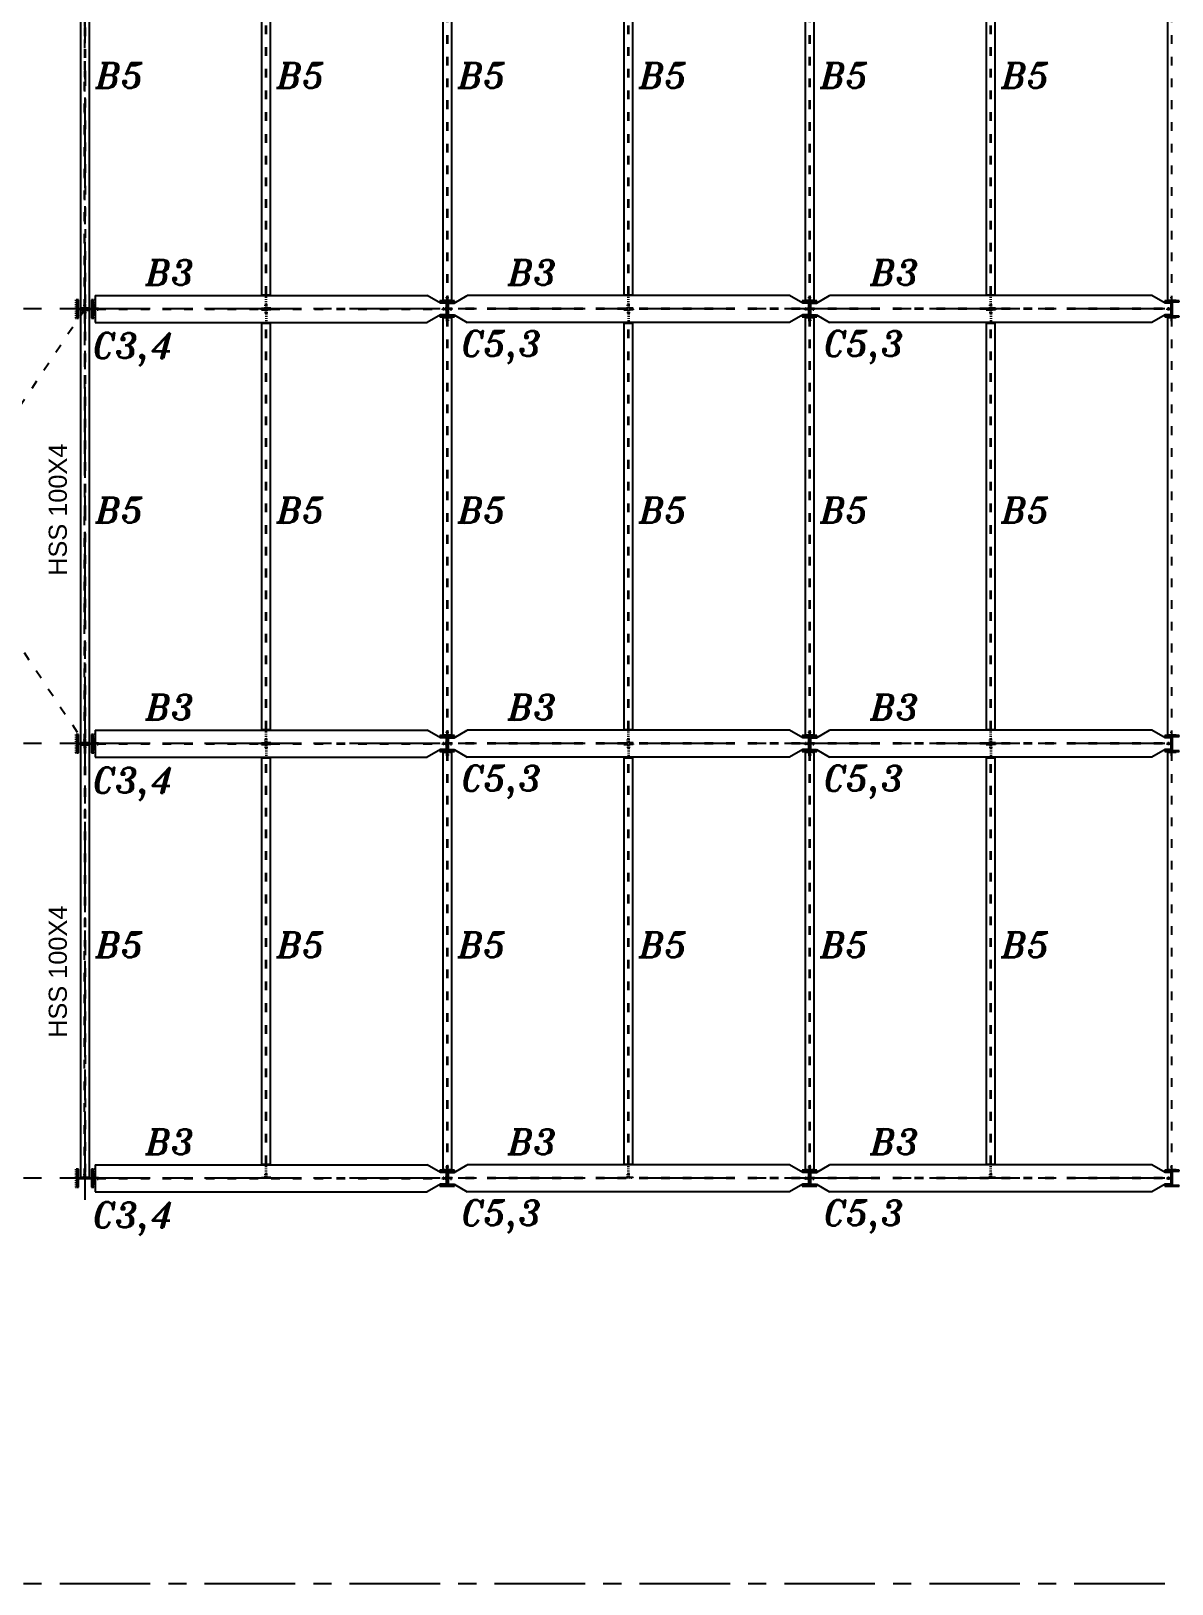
# Model space of a CAD drawing. Header units: inches. Extents: x -15 to 1885144, y -42615 to 866270.
# Drawn here: x 1699292 to 1715034, y 785697 to 807133 of the extents above; entities that cross this region are included whole.
import ezdxf

# ---------------------------------------------------------------- set-up
doc = ezdxf.new("R2010")
doc.units = ezdxf.units.IN
doc.header["$LTSCALE"] = 100
doc.header["$MEASUREMENT"] = 0
for name, pattern in [('CENTER', [2, 1.25, -0.25, 0.25, -0.25]), ('dash line', [30, 12, -18]), ('PHANTOM2', [1.25, 0.625, -0.125, 0.125, -0.125, 0.125, -0.125])]:
    doc.linetypes.add(name, pattern=pattern)
for name, color, linetype in [('axis', 8, 'PHANTOM2'), ('bracing', 6, 'Continuous'), ('columns', 2, 'Continuous'), ('layout', 7, 'Continuous'), ('text', 3, 'Continuous')]:
    doc.layers.add(name, color=color, linetype=linetype)
doc.styles.get("Standard").update_dxf_attribs({"font": 'arial.ttf'})
doc.styles.add('TEXT-3', font='ITALICT.shx', dxfattribs={"height": 350})

# ---------------------------------------------------------------- blocks, each defined once
blk = doc.blocks.new('*U974')
at = {"layer": 'columns', "ltscale": 0.01}
for p, q in [((-7400, 110), (-7600, 110)), ((-7600, 110), (-7600, 100)), ((-7600, 100), (-7400, 100)), ((-7505, 100), (-7505, -100)), ((-7505, 5), (-7495, 5)), ((-7495, 100), (-7495, -100)), ((-7400, 100), (-7400, 110)), ((-2400, 110), (-2600, 110)), ((-2600, 110), (-2600, 100)), ((-2600, 100), (-2400, 100)), ((-2505, 100), (-2505, -100)), ((-2505, 5), (-2495, 5)), ((-2495, 100), (-2495, -100)), ((-2400, 100), (-2400, 110)), ((2600, 110), (2400, 110)), ((2400, 110), (2400, 100)), ((2400, 100), (2600, 100)), ((2495, 100), (2495, -100)), ((2495, 5), (2505, 5)), ((2505, 100), (2505, -100)), ((2600, 100), (2600, 110)), ((7600, 110), (7400, 110)), ((7400, 110), (7400, 100)), ((7400, 100), (7600, 100)), ((7495, 100), (7495, -100)), ((7495, 5), (7505, 5)), ((7505, 100), (7505, -100)), ((7600, 100), (7600, 110)), ((-7400, -100), (-7600, -100)), ((-7600, -100), (-7600, -110)), ((-7600, -110), (-7400, -110)), ((-7400, -110), (-7400, -100)), ((-2400, -100), (-2600, -100)), ((-2600, -100), (-2600, -110)), ((-2600, -110), (-2400, -110)), ((-2400, -110), (-2400, -100)), ((2600, -100), (2400, -100)), ((2400, -100), (2400, -110)), ((2400, -110), (2600, -110)), ((2600, -110), (2600, -100)), ((7600, -100), (7400, -100)), ((7400, -100), (7400, -110)), ((7400, -110), (7600, -110)), ((7600, -110), (7600, -100))]:
    blk.add_line(p, q, dxfattribs=at)
blk = doc.blocks.new('*U975')
at = {"layer": 'columns', "color": 0, "linetype": 'ByBlock', "lineweight": -2, "transparency": 16777216}
for p in [(0, -48000), (0, -54000), (0, -60000)]:
    blk.add_blockref('*U974', p, dxfattribs=at)
blk = doc.blocks.new('*U976')
at = {"layer": 'layout'}
for p, q in [((-12505, 2995), (-12565, 2995)), ((-12565, 2989), (-12511, 2989)), ((-12511, 2989), (-12511, 2985)), ((-12495, 2995), (-12435, 2995)), ((-12435, 2989), (-12489, 2989)), ((-12489, 2989), (-12489, 2985)), ((-12435, 2995), (-12435, 2989)), ((-7505, 2890), (-7565, 2890)), ((-7565, 2884), (-7511, 2884)), ((-7511, 2884), (-7511, 2880)), ((-7505, 2830), (-7505, 2880)), ((-7495, 2830), (-7495, 2890)), ((-7495, 2890), (-7435, 2890)), ((-7435, 2884), (-7489, 2884)), ((-7489, 2884), (-7489, 2880)), ((-7435, 2890), (-7435, 2884)), ((-2505, 2890), (-2565, 2890)), ((-2565, 2884), (-2511, 2884)), ((-2511, 2884), (-2511, 2880)), ((-2505, 2830), (-2505, 2880)), ((-2495, 2830), (-2495, 2890)), ((-2495, 2890), (-2435, 2890)), ((-2435, 2884), (-2489, 2884)), ((-2489, 2884), (-2489, 2880)), ((-2435, 2890), (-2435, 2884)), ((2495, 2890), (2435, 2890)), ((2435, 2884), (2489, 2884)), ((2489, 2884), (2489, 2880)), ((2495, 2830), (2495, 2880)), ((-12565, -2989), (-12511, -2989)), ((-12505, -2995), (-12565, -2995)), ((-12511, -2989), (-12511, -2985)), ((-12495, -2995), (-12435, -2995)), ((-12489, -2989), (-12489, -2985)), ((-12435, -2989), (-12489, -2989)), ((-12435, -2995), (-12435, -2989)), ((-7565, -2884), (-7511, -2884)), ((-7505, -2890), (-7565, -2890)), ((-7511, -2884), (-7511, -2880)), ((-7505, -2830), (-7505, -2880)), ((-7495, -2830), (-7495, -2890)), ((-7495, -2890), (-7435, -2890)), ((-7489, -2884), (-7489, -2880)), ((-7435, -2884), (-7489, -2884)), ((-7435, -2890), (-7435, -2884)), ((-2565, -2884), (-2511, -2884)), ((-2505, -2890), (-2565, -2890)), ((-2511, -2884), (-2511, -2880)), ((-2505, -2830), (-2505, -2880)), ((-2495, -2830), (-2495, -2890)), ((-2495, -2890), (-2435, -2890)), ((-2489, -2884), (-2489, -2880)), ((-2435, -2884), (-2489, -2884)), ((-2435, -2890), (-2435, -2884)), ((2435, -2884), (2489, -2884)), ((2495, -2890), (2435, -2890)), ((2489, -2884), (2489, -2880)), ((2495, -2830), (2495, -2880))]:
    blk.add_line(p, q, dxfattribs=at)
at = {"layer": 'layout', "ltscale": 0.01}
for p, q in [((-12565, 2989), (-12565, 2995)), ((-12560, 2985), (-12440, 2985)), ((-12560, 2985), (-12560, 200)), ((-12505, 2995), (-12505, 2985)), ((-12495, 2995), (-12495, 2985)), ((-12440, 2985), (-12440, 200)), ((-10065, 2989), (-10011, 2989)), ((-10060, 2805), (-9940, 2805)), ((-10060, -2805), (-10060, 2805)), ((-9935, 2989), (-9989, 2989)), ((-9940, -2805), (-9940, 2805)), ((-7565, 2884), (-7565, 2890)), ((-7560, 2880), (-7440, 2880)), ((-7560, 2880), (-7560, -2880)), ((-7505, 2890), (-7505, 2880)), ((-7440, 2880), (-7440, -2880)), ((-5065, 2989), (-5011, 2989)), ((-5060, 2805), (-4940, 2805)), ((-5060, -2805), (-5060, 2805)), ((-4935, 2989), (-4989, 2989)), ((-4940, -2805), (-4940, 2805)), ((-2565, 2884), (-2565, 2890)), ((-2560, 2880), (-2440, 2880)), ((-2560, 2880), (-2560, -2880)), ((-2505, 2890), (-2505, 2880)), ((-2440, 2880), (-2440, -2880)), ((-65, 2989), (-11, 2989)), ((-60, 2805), (60, 2805)), ((-60, -2805), (-60, 2805)), ((65, 2989), (11, 2989)), ((60, -2805), (60, 2805)), ((2435, 2884), (2435, 2890)), ((2440, 2880), (2560, 2880)), ((2440, 2880), (2440, -2880)), ((2495, 2890), (2495, 2880)), ((-12560, 200), (-12560, -2985)), ((-12440, 200), (-12440, -2985)), ((-12565, -2989), (-12565, -2995)), ((-12560, -2985), (-12440, -2985)), ((-12505, -2995), (-12505, -2985)), ((-12495, -2995), (-12495, -2985)), ((-10065, -2989), (-10011, -2989)), ((-10060, -2805), (-9940, -2805)), ((-9935, -2989), (-9989, -2989)), ((-7565, -2884), (-7565, -2890)), ((-7560, -2880), (-7440, -2880)), ((-7505, -2890), (-7505, -2880)), ((-5065, -2989), (-5011, -2989)), ((-5060, -2805), (-4940, -2805)), ((-4935, -2989), (-4989, -2989)), ((-2565, -2884), (-2565, -2890)), ((-2560, -2880), (-2440, -2880)), ((-2505, -2890), (-2505, -2880)), ((-65, -2989), (-11, -2989)), ((-60, -2805), (60, -2805)), ((65, -2989), (11, -2989)), ((2435, -2884), (2435, -2890)), ((2440, -2880), (2560, -2880)), ((2495, -2890), (2495, -2880))]:
    blk.add_line(p, q, dxfattribs=at)
at = {"layer": 'layout', "linetype": 'dash line'}
for p, q in [((-12546, 2995), (-12546, 2989)), ((-12530, 2995), (-12530, 2989)), ((-12470, 2995), (-12470, 2989)), ((-12454, 2995), (-12454, 2989)), ((-7546, 2890), (-7546, 2884)), ((-7530, 2890), (-7530, 2884)), ((-7470, 2890), (-7470, 2884)), ((-7454, 2890), (-7454, 2884)), ((-2546, 2890), (-2546, 2884)), ((-2530, 2890), (-2530, 2884)), ((-2470, 2890), (-2470, 2884)), ((-2454, 2890), (-2454, 2884)), ((2454, 2890), (2454, 2884)), ((2470, 2890), (2470, 2884)), ((-12546, -2995), (-12546, -2989)), ((-12530, -2995), (-12530, -2989)), ((-12470, -2995), (-12470, -2989)), ((-12454, -2995), (-12454, -2989)), ((-7546, -2890), (-7546, -2884)), ((-7530, -2890), (-7530, -2884)), ((-7470, -2890), (-7470, -2884)), ((-7454, -2890), (-7454, -2884)), ((-2546, -2890), (-2546, -2884)), ((-2530, -2890), (-2530, -2884)), ((-2470, -2890), (-2470, -2884)), ((-2454, -2890), (-2454, -2884)), ((2454, -2890), (2454, -2884)), ((2470, -2890), (2470, -2884))]:
    blk.add_line(p, q, dxfattribs=at)
at = {"layer": 'layout', "linetype": 'dash line', "ltscale": 0.1}
for p, q in [((-12505, 2985), (-12505, 200)), ((-12495, 2985), (-12495, 200)), ((-10005, -2805), (-10005, 2805)), ((-9995, -2805), (-9995, 2805)), ((-7505, 2880), (-7505, -2830)), ((-7495, 2880), (-7495, -2830)), ((-5005, -2805), (-5005, 2805)), ((-4995, -2805), (-4995, 2805)), ((-2505, 2880), (-2505, -2830)), ((-2495, 2880), (-2495, -2830)), ((-5, -2805), (-5, 2805)), ((5, -2805), (5, 2805)), ((2495, 2880), (2495, -2830)), ((-12505, -2985), (-12505, 200)), ((-12495, 200), (-12495, -2985))]:
    blk.add_line(p, q, dxfattribs=at)
at = {"layer": 'layout', "linetype": 'dash line', "ltscale": 0.01}
for p, q in [((-10005, 2995), (-10065, 2995)), ((-10065, 2989), (-10065, 2995)), ((-10046, 2995), (-10046, 2989)), ((-10030, 2995), (-10030, 2989)), ((-10011, 2989), (-10011, 2985)), ((-10011, 2985), (-10011, 2935)), ((-10011, 2935), (-10005, 2935)), ((-10005, 2935), (-10005, 2995)), ((-10005, 2935), (-10005, 2815)), ((-9995, 2935), (-9995, 2995)), ((-9995, 2995), (-9935, 2995)), ((-9989, 2935), (-9995, 2935)), ((-9995, 2935), (-9995, 2815)), ((-9989, 2989), (-9989, 2985)), ((-9989, 2985), (-9989, 2935)), ((-9970, 2995), (-9970, 2989)), ((-9954, 2995), (-9954, 2989)), ((-9935, 2995), (-9935, 2989)), ((-7511, 2880), (-7511, 2830)), ((-7511, 2830), (-7505, 2830)), ((-7489, 2830), (-7495, 2830)), ((-7489, 2880), (-7489, 2830)), ((-5005, 2995), (-5065, 2995)), ((-5065, 2989), (-5065, 2995)), ((-5046, 2995), (-5046, 2989)), ((-5030, 2995), (-5030, 2989)), ((-5011, 2989), (-5011, 2985)), ((-5011, 2985), (-5011, 2935)), ((-5011, 2935), (-5005, 2935)), ((-5005, 2935), (-5005, 2995)), ((-5005, 2935), (-5005, 2815)), ((-4995, 2935), (-4995, 2995)), ((-4995, 2995), (-4935, 2995)), ((-4989, 2935), (-4995, 2935)), ((-4995, 2935), (-4995, 2815)), ((-4989, 2989), (-4989, 2985)), ((-4989, 2985), (-4989, 2935)), ((-4970, 2995), (-4970, 2989)), ((-4954, 2995), (-4954, 2989)), ((-4935, 2995), (-4935, 2989)), ((-2511, 2880), (-2511, 2830)), ((-2511, 2830), (-2505, 2830)), ((-2489, 2830), (-2495, 2830)), ((-2489, 2880), (-2489, 2830)), ((-5, 2995), (-65, 2995)), ((-65, 2989), (-65, 2995)), ((-46, 2995), (-46, 2989)), ((-30, 2995), (-30, 2989)), ((-11, 2989), (-11, 2985)), ((-11, 2985), (-11, 2935)), ((-11, 2935), (-5, 2935)), ((-5, 2935), (-5, 2995)), ((-5, 2935), (-5, 2815)), ((5, 2935), (5, 2995)), ((5, 2995), (65, 2995)), ((11, 2935), (5, 2935)), ((5, 2935), (5, 2815)), ((11, 2989), (11, 2985)), ((11, 2985), (11, 2935)), ((30, 2995), (30, 2989)), ((46, 2995), (46, 2989)), ((65, 2995), (65, 2989)), ((2489, 2880), (2489, 2830)), ((2489, 2830), (2495, 2830)), ((-10065, -2989), (-10065, -2995)), ((-10005, -2995), (-10065, -2995)), ((-10046, -2995), (-10046, -2989)), ((-10030, -2995), (-10030, -2989)), ((-10011, -2985), (-10011, -2935)), ((-10011, -2935), (-10005, -2935)), ((-10011, -2989), (-10011, -2985)), ((-10005, -2935), (-10005, -2815)), ((-10005, -2935), (-10005, -2995)), ((-9995, -2935), (-9995, -2815)), ((-9995, -2935), (-9995, -2995)), ((-9989, -2935), (-9995, -2935)), ((-9995, -2995), (-9935, -2995)), ((-9989, -2985), (-9989, -2935)), ((-9989, -2989), (-9989, -2985)), ((-9970, -2995), (-9970, -2989)), ((-9954, -2995), (-9954, -2989)), ((-9935, -2995), (-9935, -2989)), ((-7511, -2880), (-7511, -2830)), ((-7511, -2830), (-7505, -2830)), ((-7489, -2830), (-7495, -2830)), ((-7489, -2880), (-7489, -2830)), ((-5065, -2989), (-5065, -2995)), ((-5005, -2995), (-5065, -2995)), ((-5046, -2995), (-5046, -2989)), ((-5030, -2995), (-5030, -2989)), ((-5011, -2985), (-5011, -2935)), ((-5011, -2935), (-5005, -2935)), ((-5011, -2989), (-5011, -2985)), ((-5005, -2935), (-5005, -2815)), ((-5005, -2935), (-5005, -2995)), ((-4995, -2935), (-4995, -2815)), ((-4995, -2935), (-4995, -2995)), ((-4989, -2935), (-4995, -2935)), ((-4995, -2995), (-4935, -2995)), ((-4989, -2985), (-4989, -2935)), ((-4989, -2989), (-4989, -2985)), ((-4970, -2995), (-4970, -2989)), ((-4954, -2995), (-4954, -2989)), ((-4935, -2995), (-4935, -2989)), ((-2511, -2880), (-2511, -2830)), ((-2511, -2830), (-2505, -2830)), ((-2489, -2830), (-2495, -2830)), ((-2489, -2880), (-2489, -2830)), ((-65, -2989), (-65, -2995)), ((-5, -2995), (-65, -2995)), ((-46, -2995), (-46, -2989)), ((-30, -2995), (-30, -2989)), ((-11, -2985), (-11, -2935)), ((-11, -2935), (-5, -2935)), ((-11, -2989), (-11, -2985)), ((-5, -2935), (-5, -2815)), ((-5, -2935), (-5, -2995)), ((5, -2935), (5, -2815)), ((5, -2935), (5, -2995)), ((11, -2935), (5, -2935)), ((5, -2995), (65, -2995)), ((11, -2985), (11, -2935)), ((11, -2989), (11, -2985)), ((30, -2995), (30, -2989)), ((46, -2995), (46, -2989)), ((65, -2995), (65, -2989)), ((2489, -2880), (2489, -2830)), ((2489, -2830), (2495, -2830))]:
    blk.add_line(p, q, dxfattribs=at)
blk = doc.blocks.new('*U977')
at = {"layer": 'layout', "color": 0, "linetype": 'ByBlock', "lineweight": -2, "transparency": 16777216}
for p in [(0, -42000), (0, -48000), (0, -54000)]:
    blk.add_blockref('*U976', p, dxfattribs=at)
blk = doc.blocks.new('*U982')
at = {"layer": 'columns', "linetype": 'dash line', "ltscale": 0.01}
for p, q in [((-12700, 125), (-12700, -125)), ((-12680, 125), (-12700, 125)), ((-12680, -125), (-12680, 125)), ((-12460, -125), (-12460, 125)), ((-12440, 125), (-12460, 125)), ((-12440, -125), (-12440, 125)), ((-12700, -125), (-12680, -125)), ((-12460, -125), (-12440, -125))]:
    blk.add_line(p, q, dxfattribs=at)
at = {"layer": 'columns', "ltscale": 0.01}
for p, q in [((-12680, 125), (-12680, -125)), ((-12660, 125), (-12680, 125)), ((-12680, -125), (-12680, 125)), ((-12680, 5), (-12460, 5)), ((-12660, -125), (-12660, 125)), ((-12660, 5), (-12480, 5)), ((-12660, 5), (-12480, 5)), ((-12570, -5), (-12570, 5)), ((-12570, -5), (-12570, 5)), ((-12480, 125), (-12480, -125)), ((-12460, 125), (-12480, 125)), ((-12460, -125), (-12460, 125)), ((-12460, 125), (-12460, -125)), ((-12680, -5), (-12460, -5)), ((-12680, -125), (-12660, -125)), ((-12660, -5), (-12480, -5)), ((-12660, -5), (-12480, -5)), ((-12480, -125), (-12460, -125))]:
    blk.add_line(p, q, dxfattribs=at)
blk = doc.blocks.new('*U983')
at = {"layer": 'columns', "color": 0, "linetype": 'ByBlock', "lineweight": -2, "transparency": 16777216}
for p in [(0, -48000), (0, -54000), (0, -60000)]:
    blk.add_blockref('*U982', p, dxfattribs=at)
blk = doc.blocks.new('*U986')
at = {"layer": 'bracing', "linetype": 'dash line', "ltscale": 0.1}
for p, q in [((2000, 3000), (-2000, -3000)), ((-2000, 3000), (2000, -3000))]:
    blk.add_line(p, q, dxfattribs=at)
blk = doc.blocks.new('*U987')
at = {"layer": 'bracing', "color": 0, "linetype": 'ByBlock', "lineweight": -2, "transparency": 16777216}
blk.add_blockref('*U986', (36000, -48000), dxfattribs=at)
blk = doc.blocks.new('*U1009')
at = {"layer": 'text', "linetype": 'Continuous', "style": 'TEXT-3'}
blk.add_text('B3', height=350, dxfattribs=at).set_placement((-350, -175))
blk = doc.blocks.new('*U1010')
at = {"layer": 'text', "color": 0, "linetype": 'ByBlock', "lineweight": -2, "transparency": 16777216}
for p in [(0, 12000), (5000, 12000), (10000, 12000), (0, 6000), (5000, 6000), (10000, 6000), (0, 0), (5000, 0), (10000, 0)]:
    blk.add_blockref('*U1009', p, dxfattribs=at)
blk = doc.blocks.new('*U1011')
at = {"layer": 'text', "linetype": 'Continuous', "style": 'TEXT-3'}
blk.add_text('B5', height=350, dxfattribs=at).set_placement((-358, -175))
blk = doc.blocks.new('*U1012')
at = {"layer": 'text', "color": 0, "linetype": 'ByBlock', "lineweight": -2, "transparency": 16777216}
for p in [(0, 12000), (2500, 12000), (5000, 12000), (7500, 12000), (10000, 12000), (12500, 12000), (0, 6000), (2500, 6000), (5000, 6000), (7500, 6000), (10000, 6000), (12500, 6000), (0, 0), (2500, 0), (5000, 0), (7500, 0), (10000, 0), (12500, 0)]:
    blk.add_blockref('*U1011', p, dxfattribs=at)
blk = doc.blocks.new('*U1021')
at = {"layer": 'text', "linetype": 'Continuous', "style": 'TEXT-3'}
blk.add_text('C3,4', height=350, dxfattribs=at).set_placement((-617, -142))
blk = doc.blocks.new('*U1022')
at = {"layer": 'text', "color": 0, "linetype": 'ByBlock', "lineweight": -2, "transparency": 16777216}
for p in [(0, 12000), (0, 6000), (0, 0)]:
    blk.add_blockref('*U1021', p, dxfattribs=at)
blk = doc.blocks.new('*U1023')
at = {"layer": 'text', "linetype": 'Continuous', "style": 'TEXT-3'}
blk.add_text('C5,3', height=350, dxfattribs=at).set_placement((-617, -142))
blk = doc.blocks.new('*U1024')
at = {"layer": 'text', "color": 0, "linetype": 'ByBlock', "lineweight": -2, "transparency": 16777216}
for p in [(0, 12000), (5000, 12000), (0, 6000), (5000, 6000), (0, 0), (5000, 0)]:
    blk.add_blockref('*U1023', p, dxfattribs=at)

msp = doc.modelspace()

# ---------------------------------------------------------------- linework, layer by layer
at = {"layer": 'axis', "linetype": 'CENTER', "ltscale": 10}
for p, q in [((1700034.378, 862218.094), (1700034.378, 790996.968)), ((1734936.993, 803296.968), (1628025.176, 803296.968)), ((1734936.993, 803296.968), (1628025.176, 803296.968)), ((1734936.993, 803296.968), (1628025.176, 803296.968)), ((1734936.993, 803296.968), (1628025.176, 803296.968)), ((1734936.993, 797296.968), (1628025.176, 797296.968)), ((1734936.993, 797296.968), (1628025.176, 797296.968)), ((1734936.993, 797296.968), (1628025.176, 797296.968)), ((1734936.993, 797296.968), (1628025.176, 797296.968)), ((1734936.993, 791296.968), (1628025.176, 791296.968)), ((1734936.993, 791296.968), (1628025.176, 791296.968)), ((1734936.993, 791296.968), (1628025.176, 791296.968)), ((1734936.993, 791296.968), (1628025.176, 791296.968)), ((1734936.993, 785696.968), (1628025.176, 785696.968))]:
    msp.add_line(p, q, dxfattribs=at)
at = {"layer": 'bracing', "linetype": 'dash line', "ltscale": 0.1}
for p, q in [((1700034.378, 803296.968), (1700034.378, 821296.968)), ((1700034.378, 797696.968), (1700034.378, 803296.968)), ((1700034.378, 797296.968), (1700034.378, 791296.968))]:
    msp.add_line(p, q, dxfattribs=at)
at = {"layer": 'layout', "ltscale": 0.01}
for p, q in [((1700174.378, 803481.968), (1704757.513, 803481.968)), ((1700174.378, 803481.968), (1700174.378, 803111.968)), ((1704939.378, 803376.968), (1704757.513, 803481.968)), ((1705129.378, 803376.968), (1705311.243, 803481.968)), ((1709757.513, 803481.968), (1705311.243, 803481.968)), ((1709939.378, 803376.968), (1709757.513, 803481.968)), ((1710129.378, 803376.968), (1710311.243, 803481.968)), ((1714757.513, 803481.968), (1710311.243, 803481.968)), ((1714939.378, 803376.968), (1714757.513, 803481.968)), ((1699969.378, 803307.968), (1699969.378, 803301.968)), ((1699969.378, 803285.968), (1699969.378, 803291.968)), ((1699974.378, 803311.968), (1700094.378, 803311.968)), ((1699974.378, 803281.968), (1700094.378, 803281.968)), ((1700029.378, 803301.968), (1700029.378, 803311.968)), ((1700029.378, 803291.968), (1700029.378, 803281.968)), ((1700164.378, 803291.968), (1700174.378, 803291.968)), ((1704939.378, 803216.968), (1704757.513, 803111.968)), ((1705019.378, 803376.968), (1704939.378, 803376.968)), ((1705019.378, 803216.968), (1704939.378, 803216.968)), ((1705019.378, 803376.968), (1705019.378, 803216.968)), ((1705049.378, 803376.968), (1705129.378, 803376.968)), ((1705049.378, 803376.968), (1705049.378, 803216.968)), ((1705049.378, 803216.968), (1705129.378, 803216.968)), ((1705129.378, 803216.968), (1705311.243, 803111.968)), ((1709939.378, 803216.968), (1709757.513, 803111.968)), ((1710019.378, 803376.968), (1709939.378, 803376.968)), ((1710019.378, 803216.968), (1709939.378, 803216.968)), ((1710019.378, 803376.968), (1710019.378, 803216.968)), ((1710029.378, 803291.968), (1710019.378, 803291.968)), ((1710049.378, 803376.968), (1710129.378, 803376.968)), ((1710049.378, 803376.968), (1710049.378, 803216.968)), ((1710049.378, 803216.968), (1710129.378, 803216.968)), ((1710129.378, 803216.968), (1710311.243, 803111.968)), ((1714939.378, 803216.968), (1714757.513, 803111.968)), ((1715019.378, 803376.968), (1714939.378, 803376.968)), ((1715019.378, 803216.968), (1714939.378, 803216.968)), ((1715019.378, 803376.968), (1715019.378, 803216.968)), ((1715029.378, 803291.968), (1715019.378, 803291.968)), ((1700174.378, 803111.968), (1704757.513, 803111.968)), ((1709757.513, 803111.968), (1705311.243, 803111.968)), ((1714757.513, 803111.968), (1710311.243, 803111.968)), ((1700174.378, 797481.968), (1704757.513, 797481.968)), ((1700174.378, 797481.968), (1700174.378, 797111.968)), ((1704939.378, 797376.968), (1704757.513, 797481.968)), ((1705129.378, 797376.968), (1705311.243, 797481.968)), ((1709757.513, 797481.968), (1705311.243, 797481.968)), ((1709939.378, 797376.968), (1709757.513, 797481.968)), ((1710129.378, 797376.968), (1710311.243, 797481.968)), ((1714757.513, 797481.968), (1710311.243, 797481.968)), ((1714939.378, 797376.968), (1714757.513, 797481.968)), ((1699969.378, 797307.968), (1699969.378, 797301.968)), ((1699969.378, 797285.968), (1699969.378, 797291.968)), ((1699974.378, 797311.968), (1700094.378, 797311.968)), ((1699974.378, 797281.968), (1700094.378, 797281.968)), ((1700029.378, 797301.968), (1700029.378, 797311.968)), ((1700029.378, 797291.968), (1700029.378, 797281.968)), ((1700164.378, 797291.968), (1700174.378, 797291.968)), ((1704939.378, 797216.968), (1704757.513, 797111.968)), ((1705019.378, 797376.968), (1704939.378, 797376.968)), ((1705019.378, 797216.968), (1704939.378, 797216.968)), ((1705019.378, 797376.968), (1705019.378, 797216.968)), ((1705049.378, 797376.968), (1705129.378, 797376.968)), ((1705049.378, 797376.968), (1705049.378, 797216.968)), ((1705049.378, 797216.968), (1705129.378, 797216.968)), ((1705129.378, 797216.968), (1705311.243, 797111.968)), ((1709939.378, 797216.968), (1709757.513, 797111.968)), ((1710019.378, 797376.968), (1709939.378, 797376.968)), ((1710019.378, 797216.968), (1709939.378, 797216.968)), ((1710019.378, 797376.968), (1710019.378, 797216.968)), ((1710029.378, 797291.968), (1710019.378, 797291.968)), ((1710049.378, 797376.968), (1710129.378, 797376.968)), ((1710049.378, 797376.968), (1710049.378, 797216.968)), ((1710049.378, 797216.968), (1710129.378, 797216.968)), ((1710129.378, 797216.968), (1710311.243, 797111.968)), ((1714939.378, 797216.968), (1714757.513, 797111.968)), ((1715019.378, 797376.968), (1714939.378, 797376.968)), ((1715019.378, 797216.968), (1714939.378, 797216.968)), ((1715019.378, 797376.968), (1715019.378, 797216.968)), ((1715029.378, 797291.968), (1715019.378, 797291.968)), ((1700174.378, 797111.968), (1704757.513, 797111.968)), ((1709757.513, 797111.968), (1705311.243, 797111.968)), ((1714757.513, 797111.968), (1710311.243, 797111.968)), ((1700174.378, 791481.968), (1704757.513, 791481.968)), ((1700174.378, 791481.968), (1700174.378, 791111.968)), ((1704939.378, 791376.968), (1704757.513, 791481.968)), ((1705129.378, 791376.968), (1705311.243, 791481.968)), ((1709757.513, 791481.968), (1705311.243, 791481.968)), ((1709939.378, 791376.968), (1709757.513, 791481.968)), ((1710129.378, 791376.968), (1710311.243, 791481.968)), ((1714757.513, 791481.968), (1710311.243, 791481.968)), ((1714939.378, 791376.968), (1714757.513, 791481.968)), ((1699969.378, 791307.968), (1699969.378, 791301.968)), ((1699974.378, 791311.968), (1700094.378, 791311.968)), ((1700029.378, 791301.968), (1700029.378, 791311.968)), ((1700164.378, 791291.968), (1700174.378, 791291.968)), ((1704939.378, 791216.968), (1704757.513, 791111.968)), ((1705019.378, 791376.968), (1704939.378, 791376.968)), ((1705019.378, 791216.968), (1704939.378, 791216.968)), ((1705019.378, 791376.968), (1705019.378, 791216.968)), ((1705049.378, 791376.968), (1705129.378, 791376.968)), ((1705049.378, 791376.968), (1705049.378, 791216.968)), ((1705049.378, 791216.968), (1705129.378, 791216.968)), ((1705129.378, 791216.968), (1705311.243, 791111.968)), ((1709939.378, 791216.968), (1709757.513, 791111.968)), ((1710019.378, 791376.968), (1709939.378, 791376.968)), ((1710019.378, 791216.968), (1709939.378, 791216.968)), ((1710019.378, 791376.968), (1710019.378, 791216.968)), ((1710029.378, 791291.968), (1710019.378, 791291.968)), ((1710049.378, 791376.968), (1710129.378, 791376.968)), ((1710049.378, 791376.968), (1710049.378, 791216.968)), ((1710049.378, 791216.968), (1710129.378, 791216.968)), ((1710129.378, 791216.968), (1710311.243, 791111.968)), ((1714939.378, 791216.968), (1714757.513, 791111.968)), ((1715019.378, 791376.968), (1714939.378, 791376.968)), ((1715019.378, 791216.968), (1714939.378, 791216.968)), ((1715019.378, 791376.968), (1715019.378, 791216.968)), ((1715029.378, 791291.968), (1715019.378, 791291.968)), ((1700174.378, 791111.968), (1704757.513, 791111.968)), ((1709757.513, 791111.968), (1705311.243, 791111.968)), ((1714757.513, 791111.968), (1710311.243, 791111.968))]:
    msp.add_line(p, q, dxfattribs=at)
at = {"layer": 'layout'}
for p, q in [((1699969.378, 803307.968), (1700023.378, 803307.968)), ((1700029.378, 803301.968), (1699969.378, 803301.968)), ((1700029.378, 803291.968), (1699969.378, 803291.968)), ((1699969.378, 803285.968), (1700023.378, 803285.968)), ((1700023.378, 803307.968), (1700023.378, 803311.968)), ((1700023.378, 803285.968), (1700023.378, 803281.968)), ((1700029.378, 803361.968), (1700029.378, 803311.968)), ((1700029.378, 803231.968), (1700029.378, 803281.968)), ((1700039.378, 803361.968), (1700039.378, 803301.968)), ((1700039.378, 803301.968), (1700099.378, 803301.968)), ((1700039.378, 803231.968), (1700039.378, 803291.968)), ((1700039.378, 803291.968), (1700099.378, 803291.968)), ((1700045.378, 803307.968), (1700045.378, 803311.968)), ((1700099.378, 803307.968), (1700045.378, 803307.968)), ((1700099.378, 803285.968), (1700045.378, 803285.968)), ((1700045.378, 803285.968), (1700045.378, 803281.968)), ((1700099.378, 803301.968), (1700099.378, 803307.968)), ((1700099.378, 803291.968), (1700099.378, 803285.968)), ((1700164.378, 803301.968), (1700164.378, 803361.968)), ((1700164.378, 803301.968), (1700164.378, 803361.968)), ((1700164.378, 803361.968), (1700170.378, 803361.968)), ((1700224.378, 803301.968), (1700164.378, 803301.968)), ((1700164.378, 803291.968), (1700164.378, 803231.968)), ((1700164.378, 803291.968), (1700164.378, 803231.968)), ((1700164.378, 803231.968), (1700170.378, 803231.968)), ((1700170.378, 803361.968), (1700170.378, 803307.968)), ((1700170.378, 803307.968), (1700174.378, 803307.968)), ((1700170.378, 803231.968), (1700170.378, 803285.968)), ((1700170.378, 803285.968), (1700174.378, 803285.968)), ((1700224.378, 803291.968), (1700174.378, 803291.968)), ((1704969.378, 803301.968), (1705029.378, 803301.968)), ((1704969.378, 803291.968), (1705019.378, 803291.968)), ((1705023.378, 803307.968), (1705019.378, 803307.968)), ((1705023.378, 803285.968), (1705019.378, 803285.968)), ((1705029.378, 803361.968), (1705023.378, 803361.968)), ((1705023.378, 803361.968), (1705023.378, 803307.968)), ((1705023.378, 803231.968), (1705023.378, 803285.968)), ((1705029.378, 803231.968), (1705023.378, 803231.968)), ((1705029.378, 803301.968), (1705029.378, 803361.968)), ((1705029.378, 803301.968), (1705029.378, 803361.968)), ((1705029.378, 803291.968), (1705029.378, 803231.968)), ((1705029.378, 803291.968), (1705029.378, 803231.968)), ((1705039.378, 803301.968), (1705039.378, 803361.968)), ((1705039.378, 803301.968), (1705039.378, 803361.968)), ((1705039.378, 803361.968), (1705045.378, 803361.968)), ((1705099.378, 803301.968), (1705039.378, 803301.968)), ((1705039.378, 803291.968), (1705039.378, 803231.968)), ((1705039.378, 803291.968), (1705039.378, 803231.968)), ((1705039.378, 803231.968), (1705045.378, 803231.968)), ((1705045.378, 803361.968), (1705045.378, 803307.968)), ((1705045.378, 803307.968), (1705049.378, 803307.968)), ((1705045.378, 803231.968), (1705045.378, 803285.968)), ((1705045.378, 803285.968), (1705049.378, 803285.968)), ((1705099.378, 803291.968), (1705049.378, 803291.968)), ((1709969.378, 803301.968), (1710029.378, 803301.968)), ((1709969.378, 803291.968), (1710019.378, 803291.968)), ((1710023.378, 803307.968), (1710019.378, 803307.968)), ((1710023.378, 803285.968), (1710019.378, 803285.968)), ((1710029.378, 803361.968), (1710023.378, 803361.968)), ((1710023.378, 803361.968), (1710023.378, 803307.968)), ((1710023.378, 803231.968), (1710023.378, 803285.968)), ((1710029.378, 803231.968), (1710023.378, 803231.968)), ((1710029.378, 803301.968), (1710029.378, 803361.968)), ((1710029.378, 803301.968), (1710029.378, 803361.968)), ((1710029.378, 803291.968), (1710029.378, 803231.968)), ((1710029.378, 803291.968), (1710029.378, 803231.968)), ((1710039.378, 803301.968), (1710039.378, 803361.968)), ((1710039.378, 803301.968), (1710039.378, 803361.968)), ((1710039.378, 803361.968), (1710045.378, 803361.968)), ((1710099.378, 803301.968), (1710039.378, 803301.968)), ((1710039.378, 803291.968), (1710039.378, 803231.968)), ((1710039.378, 803291.968), (1710039.378, 803231.968)), ((1710039.378, 803231.968), (1710045.378, 803231.968)), ((1710045.378, 803361.968), (1710045.378, 803307.968)), ((1710045.378, 803307.968), (1710049.378, 803307.968)), ((1710045.378, 803231.968), (1710045.378, 803285.968)), ((1710045.378, 803285.968), (1710049.378, 803285.968)), ((1710099.378, 803291.968), (1710049.378, 803291.968)), ((1714969.378, 803301.968), (1715029.378, 803301.968)), ((1714969.378, 803291.968), (1715019.378, 803291.968)), ((1715023.378, 803307.968), (1715019.378, 803307.968)), ((1715023.378, 803285.968), (1715019.378, 803285.968)), ((1715029.378, 803361.968), (1715023.378, 803361.968)), ((1715023.378, 803361.968), (1715023.378, 803307.968)), ((1715023.378, 803231.968), (1715023.378, 803285.968)), ((1715029.378, 803231.968), (1715023.378, 803231.968)), ((1715029.378, 803301.968), (1715029.378, 803361.968)), ((1715029.378, 803301.968), (1715029.378, 803361.968)), ((1715029.378, 803291.968), (1715029.378, 803231.968)), ((1715029.378, 803291.968), (1715029.378, 803231.968)), ((1699969.378, 797307.968), (1700023.378, 797307.968)), ((1700029.378, 797301.968), (1699969.378, 797301.968)), ((1700029.378, 797291.968), (1699969.378, 797291.968)), ((1699969.378, 797285.968), (1700023.378, 797285.968)), ((1700023.378, 797307.968), (1700023.378, 797311.968)), ((1700023.378, 797285.968), (1700023.378, 797281.968)), ((1700029.378, 797361.968), (1700029.378, 797311.968)), ((1700029.378, 797231.968), (1700029.378, 797281.968)), ((1700039.378, 797361.968), (1700039.378, 797301.968)), ((1700039.378, 797301.968), (1700099.378, 797301.968)), ((1700039.378, 797231.968), (1700039.378, 797291.968)), ((1700039.378, 797291.968), (1700099.378, 797291.968)), ((1700045.378, 797307.968), (1700045.378, 797311.968)), ((1700099.378, 797307.968), (1700045.378, 797307.968)), ((1700099.378, 797285.968), (1700045.378, 797285.968)), ((1700045.378, 797285.968), (1700045.378, 797281.968)), ((1700099.378, 797301.968), (1700099.378, 797307.968)), ((1700099.378, 797291.968), (1700099.378, 797285.968)), ((1700164.378, 797301.968), (1700164.378, 797361.968)), ((1700164.378, 797301.968), (1700164.378, 797361.968)), ((1700164.378, 797361.968), (1700170.378, 797361.968)), ((1700224.378, 797301.968), (1700164.378, 797301.968)), ((1700164.378, 797291.968), (1700164.378, 797231.968)), ((1700164.378, 797291.968), (1700164.378, 797231.968)), ((1700164.378, 797231.968), (1700170.378, 797231.968)), ((1700170.378, 797361.968), (1700170.378, 797307.968)), ((1700170.378, 797307.968), (1700174.378, 797307.968)), ((1700170.378, 797231.968), (1700170.378, 797285.968)), ((1700170.378, 797285.968), (1700174.378, 797285.968)), ((1700224.378, 797291.968), (1700174.378, 797291.968)), ((1704969.378, 797301.968), (1705029.378, 797301.968)), ((1704969.378, 797291.968), (1705019.378, 797291.968)), ((1705023.378, 797307.968), (1705019.378, 797307.968)), ((1705023.378, 797285.968), (1705019.378, 797285.968)), ((1705029.378, 797361.968), (1705023.378, 797361.968)), ((1705023.378, 797361.968), (1705023.378, 797307.968)), ((1705023.378, 797231.968), (1705023.378, 797285.968)), ((1705029.378, 797231.968), (1705023.378, 797231.968)), ((1705029.378, 797301.968), (1705029.378, 797361.968)), ((1705029.378, 797301.968), (1705029.378, 797361.968)), ((1705029.378, 797291.968), (1705029.378, 797231.968)), ((1705029.378, 797291.968), (1705029.378, 797231.968)), ((1705039.378, 797301.968), (1705039.378, 797361.968)), ((1705039.378, 797301.968), (1705039.378, 797361.968)), ((1705039.378, 797361.968), (1705045.378, 797361.968)), ((1705099.378, 797301.968), (1705039.378, 797301.968)), ((1705039.378, 797291.968), (1705039.378, 797231.968)), ((1705039.378, 797291.968), (1705039.378, 797231.968)), ((1705039.378, 797231.968), (1705045.378, 797231.968)), ((1705045.378, 797361.968), (1705045.378, 797307.968)), ((1705045.378, 797307.968), (1705049.378, 797307.968)), ((1705045.378, 797231.968), (1705045.378, 797285.968)), ((1705045.378, 797285.968), (1705049.378, 797285.968)), ((1705099.378, 797291.968), (1705049.378, 797291.968)), ((1709969.378, 797301.968), (1710029.378, 797301.968)), ((1709969.378, 797291.968), (1710019.378, 797291.968)), ((1710023.378, 797307.968), (1710019.378, 797307.968)), ((1710023.378, 797285.968), (1710019.378, 797285.968)), ((1710029.378, 797361.968), (1710023.378, 797361.968)), ((1710023.378, 797361.968), (1710023.378, 797307.968)), ((1710023.378, 797231.968), (1710023.378, 797285.968)), ((1710029.378, 797231.968), (1710023.378, 797231.968)), ((1710029.378, 797301.968), (1710029.378, 797361.968)), ((1710029.378, 797301.968), (1710029.378, 797361.968)), ((1710029.378, 797291.968), (1710029.378, 797231.968)), ((1710029.378, 797291.968), (1710029.378, 797231.968)), ((1710039.378, 797301.968), (1710039.378, 797361.968)), ((1710039.378, 797301.968), (1710039.378, 797361.968)), ((1710039.378, 797361.968), (1710045.378, 797361.968)), ((1710099.378, 797301.968), (1710039.378, 797301.968)), ((1710039.378, 797291.968), (1710039.378, 797231.968)), ((1710039.378, 797291.968), (1710039.378, 797231.968)), ((1710039.378, 797231.968), (1710045.378, 797231.968)), ((1710045.378, 797361.968), (1710045.378, 797307.968)), ((1710045.378, 797307.968), (1710049.378, 797307.968)), ((1710045.378, 797231.968), (1710045.378, 797285.968)), ((1710045.378, 797285.968), (1710049.378, 797285.968)), ((1710099.378, 797291.968), (1710049.378, 797291.968)), ((1714969.378, 797301.968), (1715029.378, 797301.968)), ((1714969.378, 797291.968), (1715019.378, 797291.968)), ((1715023.378, 797307.968), (1715019.378, 797307.968)), ((1715023.378, 797285.968), (1715019.378, 797285.968)), ((1715029.378, 797361.968), (1715023.378, 797361.968)), ((1715023.378, 797361.968), (1715023.378, 797307.968)), ((1715023.378, 797231.968), (1715023.378, 797285.968)), ((1715029.378, 797231.968), (1715023.378, 797231.968)), ((1715029.378, 797301.968), (1715029.378, 797361.968)), ((1715029.378, 797301.968), (1715029.378, 797361.968)), ((1715029.378, 797291.968), (1715029.378, 797231.968)), ((1715029.378, 797291.968), (1715029.378, 797231.968)), ((1699969.378, 791307.968), (1700023.378, 791307.968)), ((1700029.378, 791301.968), (1699969.378, 791301.968)), ((1700023.378, 791307.968), (1700023.378, 791311.968)), ((1700029.378, 791361.968), (1700029.378, 791311.968)), ((1700039.378, 791361.968), (1700039.378, 791301.968)), ((1700039.378, 791301.968), (1700099.378, 791301.968)), ((1700045.378, 791307.968), (1700045.378, 791311.968)), ((1700099.378, 791307.968), (1700045.378, 791307.968)), ((1700099.378, 791301.968), (1700099.378, 791307.968)), ((1700164.378, 791301.968), (1700164.378, 791361.968)), ((1700164.378, 791301.968), (1700164.378, 791361.968)), ((1700164.378, 791361.968), (1700170.378, 791361.968)), ((1700224.378, 791301.968), (1700164.378, 791301.968)), ((1700164.378, 791291.968), (1700164.378, 791231.968)), ((1700164.378, 791291.968), (1700164.378, 791231.968)), ((1700164.378, 791231.968), (1700170.378, 791231.968)), ((1700170.378, 791361.968), (1700170.378, 791307.968)), ((1700170.378, 791307.968), (1700174.378, 791307.968)), ((1700170.378, 791231.968), (1700170.378, 791285.968)), ((1700170.378, 791285.968), (1700174.378, 791285.968)), ((1700224.378, 791291.968), (1700174.378, 791291.968)), ((1704969.378, 791301.968), (1705029.378, 791301.968)), ((1704969.378, 791291.968), (1705019.378, 791291.968)), ((1705023.378, 791307.968), (1705019.378, 791307.968)), ((1705023.378, 791285.968), (1705019.378, 791285.968)), ((1705029.378, 791361.968), (1705023.378, 791361.968)), ((1705023.378, 791361.968), (1705023.378, 791307.968)), ((1705023.378, 791231.968), (1705023.378, 791285.968)), ((1705029.378, 791231.968), (1705023.378, 791231.968)), ((1705029.378, 791301.968), (1705029.378, 791361.968)), ((1705029.378, 791301.968), (1705029.378, 791361.968)), ((1705029.378, 791291.968), (1705029.378, 791231.968)), ((1705029.378, 791291.968), (1705029.378, 791231.968)), ((1705039.378, 791301.968), (1705039.378, 791361.968)), ((1705039.378, 791301.968), (1705039.378, 791361.968)), ((1705039.378, 791361.968), (1705045.378, 791361.968)), ((1705099.378, 791301.968), (1705039.378, 791301.968)), ((1705039.378, 791291.968), (1705039.378, 791231.968)), ((1705039.378, 791291.968), (1705039.378, 791231.968)), ((1705039.378, 791231.968), (1705045.378, 791231.968)), ((1705045.378, 791361.968), (1705045.378, 791307.968)), ((1705045.378, 791307.968), (1705049.378, 791307.968)), ((1705045.378, 791231.968), (1705045.378, 791285.968)), ((1705045.378, 791285.968), (1705049.378, 791285.968)), ((1705099.378, 791291.968), (1705049.378, 791291.968)), ((1709969.378, 791301.968), (1710029.378, 791301.968)), ((1709969.378, 791291.968), (1710019.378, 791291.968)), ((1710023.378, 791307.968), (1710019.378, 791307.968)), ((1710023.378, 791285.968), (1710019.378, 791285.968)), ((1710029.378, 791361.968), (1710023.378, 791361.968)), ((1710023.378, 791361.968), (1710023.378, 791307.968)), ((1710023.378, 791231.968), (1710023.378, 791285.968)), ((1710029.378, 791231.968), (1710023.378, 791231.968)), ((1710029.378, 791301.968), (1710029.378, 791361.968)), ((1710029.378, 791301.968), (1710029.378, 791361.968)), ((1710029.378, 791291.968), (1710029.378, 791231.968)), ((1710029.378, 791291.968), (1710029.378, 791231.968)), ((1710039.378, 791301.968), (1710039.378, 791361.968)), ((1710039.378, 791301.968), (1710039.378, 791361.968)), ((1710039.378, 791361.968), (1710045.378, 791361.968)), ((1710099.378, 791301.968), (1710039.378, 791301.968)), ((1710039.378, 791291.968), (1710039.378, 791231.968)), ((1710039.378, 791291.968), (1710039.378, 791231.968)), ((1710039.378, 791231.968), (1710045.378, 791231.968)), ((1710045.378, 791361.968), (1710045.378, 791307.968)), ((1710045.378, 791307.968), (1710049.378, 791307.968)), ((1710045.378, 791231.968), (1710045.378, 791285.968)), ((1710045.378, 791285.968), (1710049.378, 791285.968)), ((1710099.378, 791291.968), (1710049.378, 791291.968)), ((1714969.378, 791301.968), (1715029.378, 791301.968)), ((1714969.378, 791291.968), (1715019.378, 791291.968)), ((1715023.378, 791307.968), (1715019.378, 791307.968)), ((1715023.378, 791285.968), (1715019.378, 791285.968)), ((1715029.378, 791361.968), (1715023.378, 791361.968)), ((1715023.378, 791361.968), (1715023.378, 791307.968)), ((1715023.378, 791231.968), (1715023.378, 791285.968)), ((1715029.378, 791231.968), (1715023.378, 791231.968)), ((1715029.378, 791301.968), (1715029.378, 791361.968)), ((1715029.378, 791301.968), (1715029.378, 791361.968)), ((1715029.378, 791291.968), (1715029.378, 791231.968)), ((1715029.378, 791291.968), (1715029.378, 791231.968))]:
    msp.add_line(p, q, dxfattribs=at)
at = {"layer": 'layout', "linetype": 'dash line'}
for p, q in [((1699988.378, 803301.968), (1699988.378, 803307.968)), ((1699988.378, 803291.968), (1699988.378, 803285.968)), ((1700004.378, 803301.968), (1700004.378, 803307.968)), ((1700004.378, 803291.968), (1700004.378, 803285.968)), ((1700064.378, 803301.968), (1700064.378, 803307.968)), ((1700064.378, 803291.968), (1700064.378, 803285.968)), ((1700080.378, 803301.968), (1700080.378, 803307.968)), ((1700080.378, 803291.968), (1700080.378, 803285.968)), ((1700164.378, 803342.968), (1700170.378, 803342.968)), ((1700164.378, 803326.968), (1700170.378, 803326.968)), ((1700164.378, 803266.968), (1700170.378, 803266.968)), ((1700164.378, 803250.968), (1700170.378, 803250.968)), ((1705029.378, 803342.968), (1705023.378, 803342.968)), ((1705029.378, 803326.968), (1705023.378, 803326.968)), ((1705029.378, 803266.968), (1705023.378, 803266.968)), ((1705029.378, 803250.968), (1705023.378, 803250.968)), ((1705039.378, 803342.968), (1705045.378, 803342.968)), ((1705039.378, 803326.968), (1705045.378, 803326.968)), ((1705039.378, 803266.968), (1705045.378, 803266.968)), ((1705039.378, 803250.968), (1705045.378, 803250.968)), ((1710029.378, 803342.968), (1710023.378, 803342.968)), ((1710029.378, 803326.968), (1710023.378, 803326.968)), ((1710029.378, 803266.968), (1710023.378, 803266.968)), ((1710029.378, 803250.968), (1710023.378, 803250.968)), ((1710039.378, 803342.968), (1710045.378, 803342.968)), ((1710039.378, 803326.968), (1710045.378, 803326.968)), ((1710039.378, 803266.968), (1710045.378, 803266.968)), ((1710039.378, 803250.968), (1710045.378, 803250.968)), ((1715029.378, 803342.968), (1715023.378, 803342.968)), ((1715029.378, 803326.968), (1715023.378, 803326.968)), ((1715029.378, 803266.968), (1715023.378, 803266.968)), ((1715029.378, 803250.968), (1715023.378, 803250.968)), ((1699988.378, 797301.968), (1699988.378, 797307.968)), ((1699988.378, 797291.968), (1699988.378, 797285.968)), ((1700004.378, 797301.968), (1700004.378, 797307.968)), ((1700004.378, 797291.968), (1700004.378, 797285.968)), ((1700064.378, 797301.968), (1700064.378, 797307.968)), ((1700064.378, 797291.968), (1700064.378, 797285.968)), ((1700080.378, 797301.968), (1700080.378, 797307.968)), ((1700080.378, 797291.968), (1700080.378, 797285.968)), ((1700164.378, 797342.968), (1700170.378, 797342.968)), ((1700164.378, 797326.968), (1700170.378, 797326.968)), ((1700164.378, 797266.968), (1700170.378, 797266.968)), ((1700164.378, 797250.968), (1700170.378, 797250.968)), ((1705029.378, 797342.968), (1705023.378, 797342.968)), ((1705029.378, 797326.968), (1705023.378, 797326.968)), ((1705029.378, 797266.968), (1705023.378, 797266.968)), ((1705029.378, 797250.968), (1705023.378, 797250.968)), ((1705039.378, 797342.968), (1705045.378, 797342.968)), ((1705039.378, 797326.968), (1705045.378, 797326.968)), ((1705039.378, 797266.968), (1705045.378, 797266.968)), ((1705039.378, 797250.968), (1705045.378, 797250.968)), ((1710029.378, 797342.968), (1710023.378, 797342.968)), ((1710029.378, 797326.968), (1710023.378, 797326.968)), ((1710029.378, 797266.968), (1710023.378, 797266.968)), ((1710029.378, 797250.968), (1710023.378, 797250.968)), ((1710039.378, 797342.968), (1710045.378, 797342.968)), ((1710039.378, 797326.968), (1710045.378, 797326.968)), ((1710039.378, 797266.968), (1710045.378, 797266.968)), ((1710039.378, 797250.968), (1710045.378, 797250.968)), ((1715029.378, 797342.968), (1715023.378, 797342.968)), ((1715029.378, 797326.968), (1715023.378, 797326.968)), ((1715029.378, 797266.968), (1715023.378, 797266.968)), ((1715029.378, 797250.968), (1715023.378, 797250.968)), ((1699988.378, 791301.968), (1699988.378, 791307.968)), ((1700004.378, 791301.968), (1700004.378, 791307.968)), ((1700064.378, 791301.968), (1700064.378, 791307.968)), ((1700080.378, 791301.968), (1700080.378, 791307.968)), ((1700164.378, 791342.968), (1700170.378, 791342.968)), ((1700164.378, 791326.968), (1700170.378, 791326.968)), ((1700164.378, 791266.968), (1700170.378, 791266.968)), ((1700164.378, 791250.968), (1700170.378, 791250.968)), ((1705029.378, 791342.968), (1705023.378, 791342.968)), ((1705029.378, 791326.968), (1705023.378, 791326.968)), ((1705029.378, 791266.968), (1705023.378, 791266.968)), ((1705029.378, 791250.968), (1705023.378, 791250.968)), ((1705039.378, 791342.968), (1705045.378, 791342.968)), ((1705039.378, 791326.968), (1705045.378, 791326.968)), ((1705039.378, 791266.968), (1705045.378, 791266.968)), ((1705039.378, 791250.968), (1705045.378, 791250.968)), ((1710029.378, 791342.968), (1710023.378, 791342.968)), ((1710029.378, 791326.968), (1710023.378, 791326.968)), ((1710029.378, 791266.968), (1710023.378, 791266.968)), ((1710029.378, 791250.968), (1710023.378, 791250.968)), ((1710039.378, 791342.968), (1710045.378, 791342.968)), ((1710039.378, 791326.968), (1710045.378, 791326.968)), ((1710039.378, 791266.968), (1710045.378, 791266.968)), ((1710039.378, 791250.968), (1710045.378, 791250.968)), ((1715029.378, 791342.968), (1715023.378, 791342.968)), ((1715029.378, 791326.968), (1715023.378, 791326.968)), ((1715029.378, 791266.968), (1715023.378, 791266.968)), ((1715029.378, 791250.968), (1715023.378, 791250.968))]:
    msp.add_line(p, q, dxfattribs=at)
at = {"layer": 'layout', "linetype": 'dash line', "ltscale": 0.01}
for p, q in [((1700023.378, 803311.968), (1700023.378, 803361.968)), ((1700023.378, 803361.968), (1700029.378, 803361.968)), ((1700023.378, 803281.968), (1700023.378, 803231.968)), ((1700023.378, 803231.968), (1700029.378, 803231.968)), ((1700045.378, 803361.968), (1700039.378, 803361.968)), ((1700045.378, 803231.968), (1700039.378, 803231.968)), ((1700045.378, 803311.968), (1700045.378, 803361.968)), ((1700045.378, 803281.968), (1700045.378, 803231.968)), ((1700174.378, 803307.968), (1700224.378, 803307.968)), ((1700174.378, 803285.968), (1700224.378, 803285.968)), ((1700224.378, 803307.968), (1700224.378, 803301.968)), ((1700224.378, 803285.968), (1700224.378, 803291.968)), ((1705019.378, 803307.968), (1704969.378, 803307.968)), ((1704969.378, 803307.968), (1704969.378, 803301.968)), ((1704969.378, 803285.968), (1704969.378, 803291.968)), ((1705019.378, 803285.968), (1704969.378, 803285.968)), ((1705049.378, 803307.968), (1705099.378, 803307.968)), ((1705049.378, 803285.968), (1705099.378, 803285.968)), ((1705099.378, 803307.968), (1705099.378, 803301.968)), ((1705099.378, 803285.968), (1705099.378, 803291.968)), ((1710019.378, 803307.968), (1709969.378, 803307.968)), ((1709969.378, 803307.968), (1709969.378, 803301.968)), ((1709969.378, 803285.968), (1709969.378, 803291.968)), ((1710019.378, 803285.968), (1709969.378, 803285.968)), ((1710049.378, 803307.968), (1710099.378, 803307.968)), ((1710049.378, 803285.968), (1710099.378, 803285.968)), ((1710099.378, 803307.968), (1710099.378, 803301.968)), ((1710099.378, 803285.968), (1710099.378, 803291.968)), ((1715019.378, 803307.968), (1714969.378, 803307.968)), ((1714969.378, 803307.968), (1714969.378, 803301.968)), ((1714969.378, 803285.968), (1714969.378, 803291.968)), ((1715019.378, 803285.968), (1714969.378, 803285.968)), ((1700023.378, 797311.968), (1700023.378, 797361.968)), ((1700023.378, 797361.968), (1700029.378, 797361.968)), ((1700023.378, 797281.968), (1700023.378, 797231.968)), ((1700023.378, 797231.968), (1700029.378, 797231.968)), ((1700045.378, 797361.968), (1700039.378, 797361.968)), ((1700045.378, 797231.968), (1700039.378, 797231.968)), ((1700045.378, 797311.968), (1700045.378, 797361.968)), ((1700045.378, 797281.968), (1700045.378, 797231.968)), ((1700174.378, 797307.968), (1700224.378, 797307.968)), ((1700174.378, 797285.968), (1700224.378, 797285.968)), ((1700224.378, 797307.968), (1700224.378, 797301.968)), ((1700224.378, 797285.968), (1700224.378, 797291.968)), ((1705019.378, 797307.968), (1704969.378, 797307.968)), ((1704969.378, 797307.968), (1704969.378, 797301.968)), ((1704969.378, 797285.968), (1704969.378, 797291.968)), ((1705019.378, 797285.968), (1704969.378, 797285.968)), ((1705049.378, 797307.968), (1705099.378, 797307.968)), ((1705049.378, 797285.968), (1705099.378, 797285.968)), ((1705099.378, 797307.968), (1705099.378, 797301.968)), ((1705099.378, 797285.968), (1705099.378, 797291.968)), ((1710019.378, 797307.968), (1709969.378, 797307.968)), ((1709969.378, 797307.968), (1709969.378, 797301.968)), ((1709969.378, 797285.968), (1709969.378, 797291.968)), ((1710019.378, 797285.968), (1709969.378, 797285.968)), ((1710049.378, 797307.968), (1710099.378, 797307.968)), ((1710049.378, 797285.968), (1710099.378, 797285.968)), ((1710099.378, 797307.968), (1710099.378, 797301.968)), ((1710099.378, 797285.968), (1710099.378, 797291.968)), ((1715019.378, 797307.968), (1714969.378, 797307.968)), ((1714969.378, 797307.968), (1714969.378, 797301.968)), ((1714969.378, 797285.968), (1714969.378, 797291.968)), ((1715019.378, 797285.968), (1714969.378, 797285.968)), ((1700023.378, 791311.968), (1700023.378, 791361.968)), ((1700023.378, 791361.968), (1700029.378, 791361.968)), ((1700045.378, 791361.968), (1700039.378, 791361.968)), ((1700045.378, 791311.968), (1700045.378, 791361.968)), ((1700174.378, 791307.968), (1700224.378, 791307.968)), ((1700174.378, 791285.968), (1700224.378, 791285.968)), ((1700224.378, 791307.968), (1700224.378, 791301.968)), ((1700224.378, 791285.968), (1700224.378, 791291.968)), ((1705019.378, 791307.968), (1704969.378, 791307.968)), ((1704969.378, 791307.968), (1704969.378, 791301.968)), ((1704969.378, 791285.968), (1704969.378, 791291.968)), ((1705019.378, 791285.968), (1704969.378, 791285.968)), ((1705049.378, 791307.968), (1705099.378, 791307.968)), ((1705049.378, 791285.968), (1705099.378, 791285.968)), ((1705099.378, 791307.968), (1705099.378, 791301.968)), ((1705099.378, 791285.968), (1705099.378, 791291.968)), ((1710019.378, 791307.968), (1709969.378, 791307.968)), ((1709969.378, 791307.968), (1709969.378, 791301.968)), ((1709969.378, 791285.968), (1709969.378, 791291.968)), ((1710019.378, 791285.968), (1709969.378, 791285.968)), ((1710049.378, 791307.968), (1710099.378, 791307.968)), ((1710049.378, 791285.968), (1710099.378, 791285.968)), ((1710099.378, 791307.968), (1710099.378, 791301.968)), ((1710099.378, 791285.968), (1710099.378, 791291.968)), ((1715019.378, 791307.968), (1714969.378, 791307.968)), ((1714969.378, 791307.968), (1714969.378, 791301.968)), ((1714969.378, 791285.968), (1714969.378, 791291.968)), ((1715019.378, 791285.968), (1714969.378, 791285.968))]:
    msp.add_line(p, q, dxfattribs=at)
at = {"layer": 'layout', "linetype": 'dash line', "ltscale": 0.1}
for p, q in [((1700204.378, 803301.968), (1705019.378, 803301.968)), ((1700204.378, 803291.968), (1705029.378, 803291.968)), ((1709904.378, 803291.968), (1705039.378, 803291.968)), ((1709904.378, 803301.968), (1705049.378, 803301.968)), ((1714904.378, 803291.968), (1710039.378, 803291.968)), ((1714904.378, 803301.968), (1710049.378, 803301.968)), ((1700204.378, 797301.968), (1705019.378, 797301.968)), ((1700204.378, 797291.968), (1705029.378, 797291.968)), ((1709904.378, 797291.968), (1705039.378, 797291.968)), ((1709904.378, 797301.968), (1705049.378, 797301.968)), ((1714904.378, 797291.968), (1710039.378, 797291.968)), ((1714904.378, 797301.968), (1710049.378, 797301.968)), ((1700204.378, 791301.968), (1705019.378, 791301.968)), ((1700204.378, 791291.968), (1705029.378, 791291.968)), ((1709904.378, 791291.968), (1705039.378, 791291.968)), ((1709904.378, 791301.968), (1705049.378, 791301.968)), ((1714904.378, 791291.968), (1710039.378, 791291.968)), ((1714904.378, 791301.968), (1710049.378, 791301.968))]:
    msp.add_line(p, q, dxfattribs=at)
at = {"layer": 'layout', "linetype": 'dash line', "ltscale": 100}
for p, q in [((1702962.014, 803291.968), (1702962.014, 803301.968)), ((1702962.014, 797291.968), (1702962.014, 797301.968)), ((1702962.014, 791291.968), (1702962.014, 791301.968))]:
    msp.add_line(p, q, dxfattribs=at)

# ---------------------------------------------------------------- block references
at = {"layer": 'bracing'}
msp.add_blockref('*U987', (1662034.378, 848296.968), dxfattribs=at)
at = {"layer": 'columns'}
for name, p in [('*U983', (1712604.378, 851296.968)), ('*U975', (1712534.378, 851296.968))]:
    msp.add_blockref(name, p, dxfattribs=at)
at = {"layer": 'layout'}
msp.add_blockref('*U977', (1712534.378, 848296.968), dxfattribs=at)
at = {"layer": 'text'}
for name, p in [('*U1012', (1700536.811, 794520.075)), ('*U1010', (1701218.846, 791800.975)), ('*U1022', (1700757.937, 790757.532)), ('*U1024', (1705844.231, 790786.525))]:
    msp.add_blockref(name, p, dxfattribs=at)

# ---------------------------------------------------------------- texts
at = {"layer": 'text', "ltscale": 0.3, "char_height": 250, "width": 2636.56185, "attachment_point": 1, "rotation": 90}
for insert in [(1699535.68, 799613.503), (1699535.68, 793235.707)]:
    msp.add_mtext('HSS 100X4', dxfattribs=dict(at, insert=insert))

doc.saveas('drawing.dxf')
